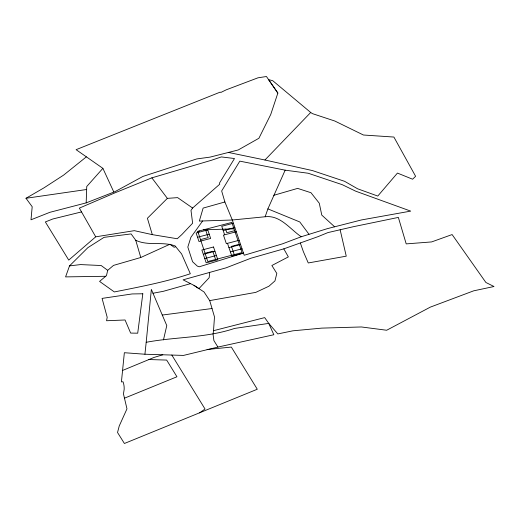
<?xml version="1.0" encoding="UTF-8"?>
<svg xmlns="http://www.w3.org/2000/svg" width="520" height="520" viewBox="0 0 520 520"><rect width="100%" height="100%" fill="white"/><g stroke="black" fill="none" stroke-linecap="round" stroke-linejoin="round"><path stroke-width="0.78" d="M86.184 202.878L86.742 186.498L102.888 168.344L76.102 149.675L220.168 92.138L220.877 92.437L226.304 89.791L257.985 77.811L266.448 76.511L277.862 93.08L270.731 114.498L258.914 138.262L238.212 149.968L210.054 157.118L196.749 158.931L142.928 176.442L115.044 191.62L86.184 202.878L49.881 212.31L30.998 219.797L32.195 206.733L26 198.276L43.992 187.837L63.616 175.11L86.353 156.858M213.519 330.688L214.494 316.914L209.709 300.612L204.048 291.98L193.993 285.376L183.092 279.838L226.083 267.826L250.972 258.206L283.816 248.853L318.006 236.645L327.912 232.589L353.067 226.772L398.359 217.412L406.204 243.893L431.632 241.924L452.114 234.559L485.894 282.483L494 286.514L473.688 290.829L430.307 307.132L386.678 330.245L361.394 326.963L321.718 328.12L292.87 330.817L277.797 333.925L268.756 323.394L264.687 317.616L213.519 330.688L213.057 334.321L213.909 340.626L217.932 347.074L273.839 334.737L268.756 323.394L234.533 328.439C206.044 338.059 175.533 336.746 146.191 342.297L144.917 354.231L124.352 352.716L121.42 381.907L123.032 381.771L123.24 382.337A36.134 26.767 -9.7 0 1 124.156 389.474L123.455 393.874L126.971 408.844L119.236 425.99L117.533 432.497L124.41 443.488L257.289 389.24L231.335 347.074L207.077 349.505M146.191 342.297L151.352 289.419L166.784 325.592L163.475 339.865M209.709 272.279L209.157 277.726L198.958 288.632L193.993 285.376M175.695 246.649L174.167 247.28L169.917 244.25L140.777 257.498L113.516 265.395L107.712 270.335L106.451 275.646L99.573 281.411L114.348 291.941C139.867 286.851 165.62 282.016 190.32 273.741L181.61 253.942L175.103 245.921C162.506 241.215 148.155 246.246 135.746 240.279L131.118 233.922L104.059 237.347L87.88 247.65L69.511 265.902L65.579 276.894L105.703 276.276M224.881 201.981L203.125 208.097L199.329 221.072L232.31 220.006L265.148 216.749L267.885 208.884L285.168 170.17L308.172 173.238L342.225 184.672L355.647 191.159L410.703 211.114L361.433 219.947L327.327 228.657L301.243 236.75L282.399 243.867L244.205 255.242L232.31 220.006L224.881 201.981L221.669 190.977L239.805 161.135L285.168 170.17M198.133 232.947L199.251 230.932M95.713 236.821L79.371 208.117L114.712 192.94L151.859 177.847L211.211 160.335L221.351 156.923L234.488 158.529L219.433 183.157L219.797 184.145L192.614 208.033L190.989 210.347L192.621 223.21L181.844 234.566L177.249 238.745L152.302 234.637L134.342 230.666L95.713 236.821L68.744 260.091L45.357 221.942L52.852 218.972L81.536 211.913M202.625 220.968L190.905 237.269L187.817 247.065L192.582 261.742L197.34 266.117L199.264 266.793L243.471 253.071L231.816 256.12L227.5 243.328M264.933 160.004L312.462 170.58L344.578 181.305L357.598 188.786L377.774 196.06L397.443 173.076L412.601 179.218L415.61 176.293L393.9 137.053L363.435 135.012L334.782 121.01L312.416 113.627L310.707 112.483L264.933 160.004L228.442 152.445M192.614 208.033L177.625 197.626L167.356 198.367L147.407 218.264L152.302 234.637M199.563 412.887L205.023 409L171.821 355.056L144.917 354.231M122.57 370.454L154.017 357.442L162.786 354.776M124.345 398.236L176.95 376.772L166.673 360.081L148.883 359.535M273.754 195.312L297.628 188.389L310.986 192.725L319.28 203.229L321.776 215.092L334.659 226.831M190.567 283.634L163.234 291.343L152.971 293.241M233.402 223.23L221.748 226.278L224.62 234.806M197.548 237.237L209.203 234.195M223.184 230.542L234.839 227.494M200.389 239.623L208.195 237.588L205.556 229.769M234.644 230.678L226.837 232.713L225.622 229.119M236.275 231.758L223.457 235.105L226.337 243.633L239.155 240.286M204.99 253.266L212.797 251.225L215.586 259.486M239.245 244.316L231.446 246.357L234.228 254.618M203.3 254.293L214.955 251.244M228.936 247.592L240.591 244.55M204.744 258.55L216.392 255.508M230.38 251.856L242.034 248.814M217.932 347.074L183.521 355.413L171.821 355.056M209.709 300.612L255.775 292.377L268.95 286.208L274.957 280.904L276.822 273.442L271.869 265.512L288.346 256.906L283.816 248.853M26 198.276L86.671 189.494M162.214 315.062L212.03 308.522M69.511 265.902L80.541 264.583L101.173 265.525L107.712 270.335M265.148 216.749C280.274 214.897 289.998 229.125 301.243 236.75M203.457 229.833L234.026 228.846M267.885 208.884L299.8 221.962L308.964 234.221M310.707 112.483L272.786 80.736L268.567 79.612L277.862 93.08M151.859 177.847L167.356 198.367M102.888 168.344L113.757 191.886M300.352 243.022L303.316 251.518L308.256 262.964L346.255 256.172L340.145 229.821M140.777 257.498L135.746 240.279M142.812 293.774L137.709 333.19L130.65 333.086L125.067 319.982L106.561 320.743L107.198 317.278L102.076 298.396L132.145 293.943L142.812 293.774M197.769 231.322L207.779 261.521L242.034 252.577L231.855 222.417L197.769 231.322M207.76 229.931L196.105 232.973L198.984 241.501L210.639 238.459L207.76 229.931M213.519 246.981L201.864 250.029L206.18 262.815L217.834 259.772L213.519 246.981"/></g></svg>
